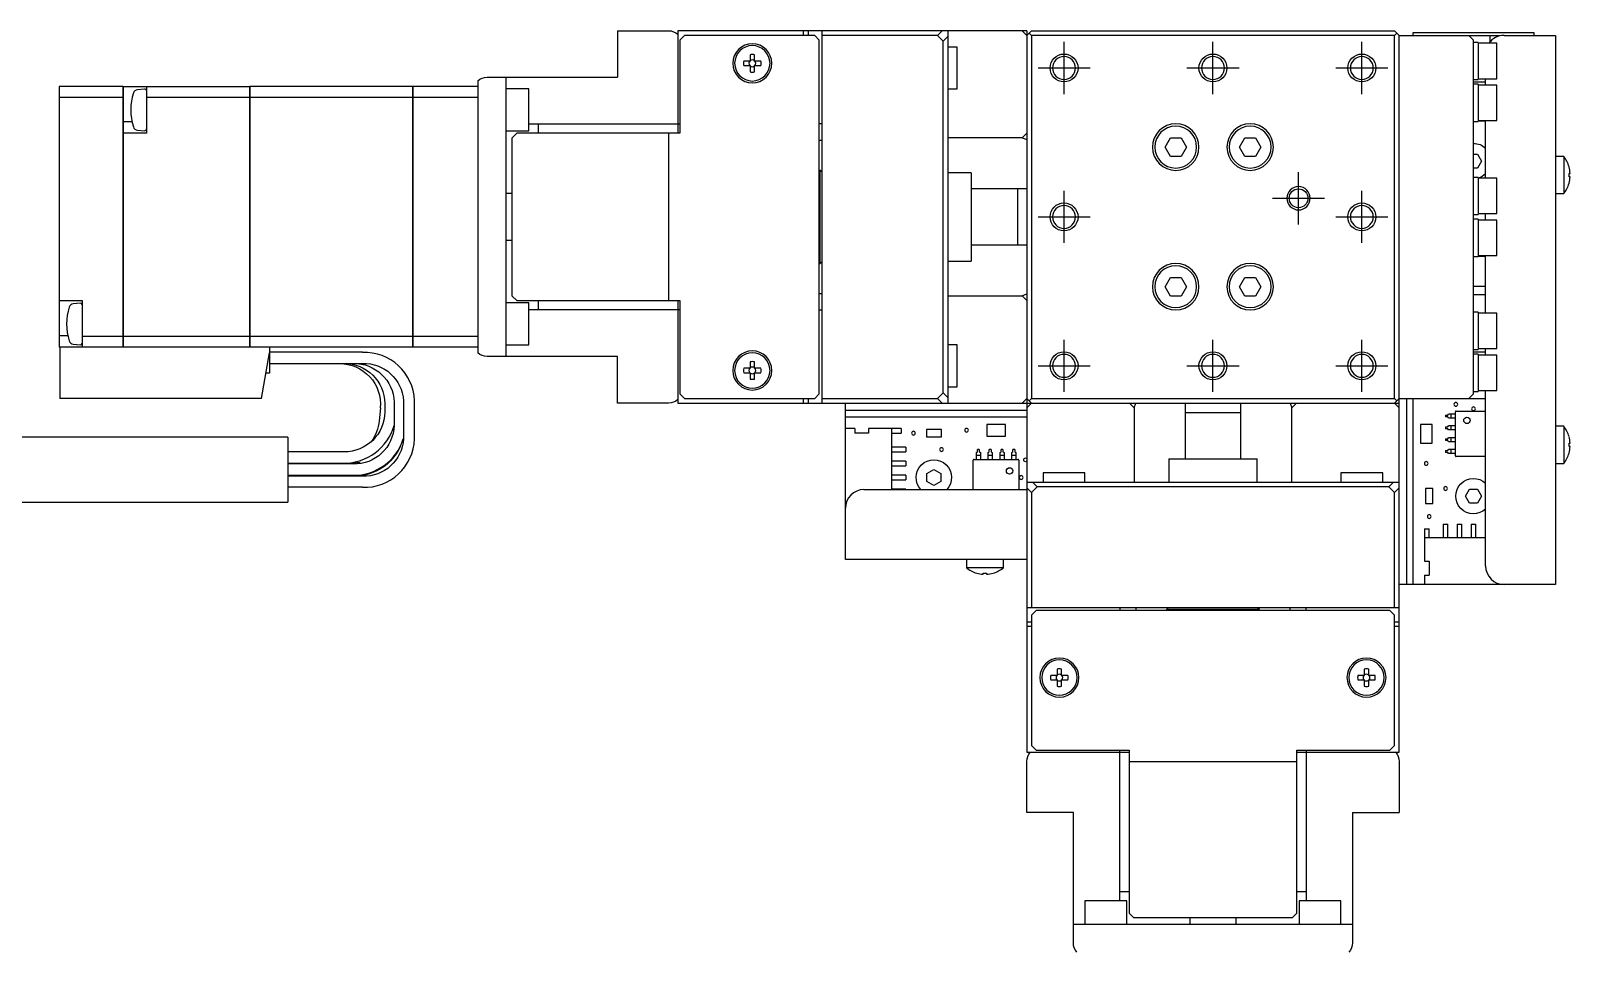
# Model space of a CAD drawing. Extents: x 0 to 640, y -8 to 361.
# Drawn here: x 138.7 to 304.1, y 190 to 289 of the extents above; entities that cross this region are included whole.
import ezdxf

# ---------------------------------------------------------------- set-up
doc = ezdxf.new("R2010")
doc.units = 0
doc.header["$LTSCALE"] = 0.5
doc.linetypes.add('CENTER', pattern=[50.8, 31.75, -6.35, 6.35, -6.35])
for name, color, linetype in [('MSM_CENTER', 1, 'CENTER'), ('MSM_CONTINUOUS', 7, 'CONTINUOUS'), ('MSM_NARROW', 5, 'CONTINUOUS')]:
    doc.layers.add(name, color=color, linetype=linetype)

msp = doc.modelspace()

# ---------------------------------------------------------------- linework, layer by layer
at = {"layer": 'MSM_CENTER'}
for p, q in [((249.73, 282.21), (249.73, 287.81)), ((265.73, 282.21), (265.73, 287.81)), ((281.73, 282.21), (281.73, 287.81)), ((246.93, 285.01), (252.53, 285.01)), ((262.93, 285.01), (268.53, 285.01)), ((278.93, 285.01), (284.53, 285.01)), ((274.93, 268.21), (274.93, 273.81)), ((249.73, 266.21), (249.73, 271.81)), ((281.73, 266.21), (281.73, 271.81)), ((272.13, 271.01), (277.73, 271.01)), ((246.93, 269.01), (252.53, 269.01)), ((278.93, 269.01), (284.53, 269.01)), ((249.73, 250.21), (249.73, 255.81)), ((265.73, 250.21), (265.73, 255.81)), ((281.73, 250.21), (281.73, 255.81)), ((246.93, 253.01), (252.53, 253.01)), ((262.93, 253.01), (268.53, 253.01)), ((278.93, 253.01), (284.53, 253.01))]:
    msp.add_line(p, q, dxfattribs=at)
at = {"layer": 'MSM_CONTINUOUS'}
for p, q in [((201.73, 289.01), (207.23, 289.01)), ((201.73, 289.01), (201.73, 284.01)), ((208.23, 289.01), (208.23, 278.01)), ((245.73, 289.01), (208.23, 289.01)), ((208.93, 288.51), (208.43, 288.01)), ((208.43, 288.01), (208.43, 278.01)), ((222.93, 288.51), (208.93, 288.51)), ((221.73, 288.51), (221.73, 289.01)), ((222.23, 289.01), (222.23, 288.51)), ((223.43, 288.01), (222.93, 288.51)), ((223.43, 250.01), (223.43, 288.01)), ((223.73, 249.01), (223.73, 289.01)), ((236.12, 288.51), (223.73, 288.51)), ((236.12, 288.51), (236.62, 289.01)), ((236.73, 287.89), (236.12, 288.51)), ((237.23, 288.39), (236.73, 287.89)), ((236.73, 250.12), (236.73, 287.89)), ((237.23, 289.01), (237.23, 249.01)), ((245.23, 289.01), (245.73, 288.51)), ((245.73, 289.01), (245.73, 211.51)), ((245.73, 288.51), (246.23, 289.01)), ((246.23, 288.51), (245.98, 288.76)), ((246.23, 289.01), (285.23, 289.01)), ((285.23, 288.51), (246.23, 288.51)), ((246.23, 288.51), (246.23, 249.51)), ((285.23, 289.01), (285.73, 288.51)), ((285.48, 288.76), (285.23, 288.51)), ((285.23, 249.51), (285.23, 288.51)), ((285.73, 288.51), (296.48, 288.51)), ((285.73, 211.51), (285.73, 288.51)), ((287.23, 288.81), (300.23, 288.81)), ((287.23, 288.51), (287.23, 288.81)), ((293.73, 288.01), (293.23, 288.51)), ((293.73, 250.01), (293.73, 288.01)), ((295.48, 288.51), (295.48, 287.77)), ((296.48, 288.43), (296.48, 288.51)), ((297.03, 288.51), (302.53, 288.51)), ((300.23, 288.81), (300.23, 288.51)), ((302.53, 288.51), (302.53, 229.51)), ((215.99, 286.42), (215.99, 285.75)), ((216.47, 285.75), (216.47, 286.42)), ((238.23, 287.26), (237.23, 287.26)), ((238.23, 282.76), (238.23, 287.26)), ((294.23, 287.76), (293.73, 287.76)), ((294.23, 287.76), (294.23, 283.76)), ((296.23, 287.66), (294.23, 287.66)), ((296.23, 283.86), (296.23, 287.66)), ((215.99, 285.75), (215.31, 285.75)), ((215.31, 285.27), (215.99, 285.27)), ((215.99, 285.27), (215.99, 284.59)), ((217.15, 285.75), (216.47, 285.75)), ((216.47, 284.59), (216.47, 285.27)), ((216.47, 285.27), (217.15, 285.27)), ((148.62, 283.01), (141.73, 283.01)), ((141.73, 283.01), (141.73, 255.01)), ((148.62, 255.01), (148.62, 283.01)), ((148.63, 283), (148.62, 283)), ((148.63, 283.01), (148.63, 255.01)), ((148.63, 283.01), (162.23, 283.01)), ((151.13, 283.01), (151.13, 278.01)), ((162.23, 255.01), (162.23, 283.01)), ((162.23, 283), (162.24, 283)), ((162.24, 283.01), (162.24, 255.01)), ((179.73, 283.01), (162.24, 283.01)), ((179.73, 255.01), (179.73, 283.01)), ((179.73, 283), (179.74, 283)), ((179.74, 283.01), (179.74, 255.01)), ((186.73, 283.01), (179.74, 283.01)), ((186.73, 283.62), (186.73, 254.39)), ((187.73, 284.01), (201.73, 284.01)), ((189.73, 284.01), (189.73, 254.01)), ((293.73, 283.76), (294.23, 283.76)), ((293.73, 283.51), (295.03, 283.51)), ((294.23, 283.26), (293.73, 283.26)), ((294.23, 283.86), (296.23, 283.86)), ((294.23, 283.26), (294.23, 279.26)), ((296.23, 283.16), (294.23, 283.16)), ((295.03, 283.16), (295.03, 283.86)), ((296.23, 279.36), (296.23, 283.16)), ((148.62, 281.85), (141.73, 281.85)), ((148.63, 281.84), (148.62, 281.84)), ((150.92, 282.74), (150.15, 282.67)), ((162.23, 281.85), (151.13, 281.85)), ((162.23, 281.84), (162.24, 281.84)), ((179.73, 281.85), (162.24, 281.85)), ((179.73, 281.84), (179.74, 281.84)), ((186.73, 281.85), (179.74, 281.85)), ((192.23, 282.76), (189.73, 282.76)), ((192.23, 278.26), (192.23, 282.76)), ((237.23, 282.76), (238.23, 282.76)), ((148.63, 279.26), (149.56, 279.26)), ((151.13, 278.01), (148.63, 278.01)), ((150.15, 278.34), (150.92, 278.27)), ((189.73, 278.26), (192.23, 278.26)), ((190.93, 278.01), (190.43, 277.51)), ((208.43, 278.01), (190.93, 278.01)), ((192.23, 279.01), (208.43, 279.01)), ((193.23, 279.01), (193.23, 278.01)), ((207.23, 278.01), (207.23, 260.01)), ((223.73, 279.01), (223.43, 279.01)), ((245.73, 277.99), (245.23, 277.49)), ((293.73, 279.26), (294.23, 279.26)), ((294.23, 279.36), (296.23, 279.36)), ((294.23, 279.34), (295.03, 279.34)), ((295.03, 273.16), (295.03, 279.36)), ((190.43, 260.51), (190.43, 277.51)), ((223.43, 277.26), (223.73, 277.26)), ((245.23, 277.49), (237.23, 277.49)), ((245.23, 277.49), (245.73, 277.31)), ((260.58, 276.51), (261.16, 277.51)), ((261.16, 275.51), (260.58, 276.51)), ((261.16, 277.51), (262.31, 277.51)), ((262.31, 277.51), (262.89, 276.51)), ((262.89, 276.51), (262.31, 275.51)), ((268.58, 276.51), (269.16, 277.51)), ((269.16, 275.51), (268.58, 276.51)), ((269.16, 277.51), (270.31, 277.51)), ((270.31, 277.51), (270.89, 276.51)), ((270.89, 276.51), (270.31, 275.51)), ((262.31, 275.51), (261.16, 275.51)), ((270.31, 275.51), (269.16, 275.51)), ((293.73, 275.76), (294.17, 275.76)), ((294.17, 275.76), (294.6, 275.01)), ((294.6, 275.01), (294.17, 274.26)), ((303.43, 275.51), (302.53, 275.51)), ((303.43, 275.51), (303.43, 271.51)), ((223.53, 274.01), (223.43, 274.01)), ((223.53, 264.01), (223.53, 274.01)), ((223.73, 273.81), (223.53, 274.01)), ((239.73, 273.76), (237.23, 273.76)), ((239.73, 273.76), (239.73, 264.26)), ((294.17, 274.26), (293.73, 274.26)), ((294.23, 273.26), (293.73, 273.26)), ((294.23, 273.26), (294.23, 269.26)), ((296.23, 273.16), (294.23, 273.16)), ((296.23, 269.36), (296.23, 273.16)), ((304, 274.39), (304.01, 274.39)), ((304, 273.69), (304.12, 273.69)), ((304, 273.33), (304, 273.69)), ((304.12, 273.33), (304, 273.33)), ((190.43, 271.51), (189.73, 271.51)), ((245.73, 272.01), (239.73, 272.01)), ((244.73, 272.01), (244.73, 266.01)), ((302.53, 271.51), (303.43, 271.51)), ((304.01, 272.62), (304, 272.62)), ((293.73, 269.26), (294.23, 269.26)), ((294.23, 268.76), (293.73, 268.76)), ((294.23, 269.36), (296.23, 269.36)), ((294.23, 268.76), (294.23, 264.76)), ((296.23, 268.66), (294.23, 268.66)), ((295.03, 268.66), (295.03, 269.36)), ((296.23, 264.86), (296.23, 268.66)), ((189.73, 266.51), (190.43, 266.51)), ((239.73, 266.01), (245.73, 266.01)), ((293.73, 264.76), (294.23, 264.76)), ((294.23, 264.86), (296.23, 264.86)), ((295.03, 264.76), (294.23, 264.76)), ((295.03, 258.66), (295.03, 264.86)), ((223.43, 264.01), (223.53, 264.01)), ((223.53, 264.01), (223.73, 264.21)), ((237.23, 264.26), (239.73, 264.26)), ((260.58, 261.51), (261.16, 262.51)), ((261.16, 260.51), (260.58, 261.51)), ((261.16, 262.51), (262.31, 262.51)), ((262.31, 262.51), (262.89, 261.51)), ((262.89, 261.51), (262.31, 260.51)), ((268.58, 261.51), (269.16, 262.51)), ((269.16, 260.51), (268.58, 261.51)), ((269.16, 262.51), (270.31, 262.51)), ((270.31, 262.51), (270.89, 261.51)), ((270.89, 261.51), (270.31, 260.51)), ((293.73, 261.56), (295.03, 261.56)), ((141.73, 260.01), (144.23, 260.01)), ((144.03, 259.74), (143.26, 259.67)), ((144.23, 260.01), (144.23, 255.01)), ((192.23, 259.76), (189.73, 259.76)), ((190.43, 260.51), (190.93, 260.01)), ((190.93, 260.01), (208.43, 260.01)), ((192.23, 255.26), (192.23, 259.76)), ((193.23, 260.01), (193.23, 259.01)), ((208.23, 260.01), (208.23, 249.01)), ((208.43, 260.01), (208.43, 250.01)), ((223.73, 260.76), (223.43, 260.76)), ((237.23, 260.52), (245.23, 260.52)), ((245.73, 260.7), (245.23, 260.52)), ((245.23, 260.52), (245.73, 260.02)), ((262.31, 260.51), (261.16, 260.51)), ((270.31, 260.51), (269.16, 260.51)), ((295.03, 260.63), (293.73, 260.63)), ((208.43, 259.01), (192.23, 259.01)), ((223.43, 259.01), (223.73, 259.01)), ((294.23, 258.76), (293.73, 258.76)), ((294.23, 258.76), (294.23, 254.76)), ((296.23, 258.66), (294.23, 258.66)), ((296.23, 254.86), (296.23, 258.66)), ((141.73, 256.26), (142.67, 256.26)), ((179.73, 255.01), (141.73, 255.01)), ((141.83, 255.01), (141.83, 249.51)), ((143.26, 255.34), (144.03, 255.27)), ((148.62, 256.16), (144.23, 256.16)), ((148.63, 256.16), (148.62, 256.16)), ((148.63, 255.02), (148.62, 255.02)), ((162.23, 256.16), (148.63, 256.16)), ((162.23, 256.16), (162.24, 256.16)), ((162.23, 255.02), (162.24, 255.02)), ((179.73, 256.16), (162.24, 256.16)), ((164.33, 255.01), (164.33, 252.21)), ((179.73, 256.16), (179.74, 256.16)), ((179.73, 255.02), (179.74, 255.02)), ((186.73, 256.16), (179.74, 256.16)), ((186.73, 255.01), (179.74, 255.01)), ((189.73, 255.26), (192.23, 255.26)), ((238.23, 255.26), (237.23, 255.26)), ((238.23, 250.76), (238.23, 255.26)), ((294.23, 254.86), (296.23, 254.86)), ((295.03, 254.16), (295.03, 254.86)), ((163.47, 249.51), (164.33, 254.41)), ((174.33, 254.46), (164.33, 254.46)), ((164.33, 253.26), (174.33, 253.26)), ((171.85, 253.26), (172.09, 253.25)), ((201.73, 254.01), (187.73, 254.01)), ((201.73, 249.01), (201.73, 254.01)), ((215.99, 253.42), (215.99, 252.75)), ((216.47, 252.75), (216.47, 253.42)), ((293.73, 254.76), (294.23, 254.76)), ((293.73, 254.51), (295.03, 254.51)), ((294.23, 254.26), (293.73, 254.26)), ((294.23, 254.26), (294.23, 250.26)), ((296.23, 254.16), (294.23, 254.16)), ((296.23, 250.36), (296.23, 254.16)), ((164.33, 252.21), (163.95, 252.21)), ((215.99, 252.75), (215.31, 252.75)), ((215.31, 252.27), (215.99, 252.27)), ((215.99, 252.27), (215.99, 251.59)), ((217.15, 252.75), (216.47, 252.75)), ((216.47, 251.59), (216.47, 252.27)), ((216.47, 252.27), (217.15, 252.27)), ((208.43, 250.01), (208.93, 249.51)), ((222.93, 249.51), (223.43, 250.01)), ((236.12, 249.51), (236.73, 250.12)), ((236.73, 250.12), (237.23, 249.62)), ((237.23, 250.76), (238.23, 250.76)), ((293.23, 249.51), (293.73, 250.01)), ((293.73, 250.26), (294.23, 250.26)), ((294.23, 250.36), (296.23, 250.36)), ((295.03, 231.51), (295.03, 250.36)), ((163.47, 249.51), (141.83, 249.51)), ((176.26, 248.49), (176.14, 247.1)), ((176.73, 248.94), (176.73, 248.07)), ((177.73, 249.09), (177.73, 246.62)), ((178.73, 249.25), (178.73, 245.16)), ((179.93, 245.16), (179.93, 249.25)), ((207.23, 249.01), (201.73, 249.01)), ((208.23, 249.01), (285.73, 249.01)), ((208.93, 249.51), (222.93, 249.51)), ((221.73, 249.01), (221.73, 249.51)), ((222.23, 249.51), (222.23, 249.01)), ((223.73, 249.51), (236.12, 249.51)), ((226.23, 232.21), (226.23, 249.01)), ((245.73, 248.21), (226.23, 248.21)), ((236.62, 249.01), (236.12, 249.51)), ((245.73, 249.51), (245.23, 249.01)), ((245.98, 249.26), (245.73, 249.51)), ((245.73, 248.51), (246.23, 249.01)), ((245.98, 249.26), (246.23, 249.51)), ((246.23, 249.01), (245.98, 249.26)), ((246.23, 249.51), (285.23, 249.51)), ((256.75, 249.01), (257.25, 248.51)), ((257.25, 248.51), (257.43, 249.01)), ((257.25, 248.51), (257.25, 240.51)), ((262.73, 249.01), (262.73, 243.01)), ((268.73, 243.01), (268.73, 249.01)), ((274.04, 249.01), (274.22, 248.51)), ((274.22, 248.51), (274.72, 249.01)), ((274.22, 240.51), (274.22, 248.51)), ((285.23, 249.51), (285.48, 249.26)), ((285.73, 249.51), (285.23, 249.01)), ((285.23, 249.01), (285.73, 248.51)), ((285.73, 249.51), (295.03, 249.51)), ((286.53, 249.51), (286.53, 229.51)), ((287.23, 229.51), (287.23, 249.51)), ((291.88, 248.15), (295.03, 248.15)), ((226.23, 247.51), (245.73, 247.51)), ((241.43, 246.71), (241.43, 245.46)), ((243.43, 246.71), (241.43, 246.71)), ((243.43, 245.46), (243.43, 246.71)), ((262.73, 248.01), (268.73, 248.01)), ((289.28, 246.7), (288.03, 246.7)), ((288.03, 246.7), (288.03, 244.7)), ((289.28, 244.7), (289.28, 246.7)), ((290.73, 247.71), (290.98, 247.71)), ((290.73, 247.71), (290.73, 247.51)), ((290.98, 247.51), (290.73, 247.51)), ((290.98, 247.71), (291.05, 247.82)), ((291.05, 247.39), (290.98, 247.51)), ((290.98, 246.44), (291.05, 246.55)), ((291.78, 247.82), (291.05, 247.82)), ((291.78, 247.39), (291.05, 247.39)), ((291.78, 246.55), (291.05, 246.55)), ((291.34, 247.39), (291.34, 247.82)), ((291.34, 246.12), (291.34, 246.55)), ((291.78, 243.35), (291.78, 248.05)), ((303.43, 246.51), (302.53, 246.51)), ((303.43, 246.51), (303.43, 242.51)), ((166.33, 245.36), (116.33, 245.36)), ((166.33, 245.36), (166.33, 238.36)), ((178.72, 245.16), (178.73, 245.2)), ((227.23, 246.26), (226.23, 246.26)), ((227.23, 246.26), (227.23, 245.76)), ((228.73, 245.76), (227.23, 245.76)), ((228.73, 246.26), (228.73, 245.76)), ((232.23, 246.26), (228.73, 246.26)), ((231.23, 239.71), (231.23, 246.26)), ((231.23, 245.76), (232.23, 245.76)), ((232.23, 246.26), (232.23, 245.76)), ((234.96, 246.17), (234.96, 245.37)), ((236.56, 246.17), (234.96, 246.17)), ((234.96, 245.37), (236.56, 245.37)), ((236.56, 245.37), (236.56, 246.17)), ((241.43, 245.46), (243.43, 245.46)), ((290.73, 246.44), (290.98, 246.44)), ((290.73, 246.44), (290.73, 246.24)), ((290.98, 246.24), (290.73, 246.24)), ((290.73, 245.17), (290.73, 244.97)), ((290.73, 245.17), (290.98, 245.17)), ((290.98, 244.97), (290.73, 244.97)), ((291.05, 246.12), (290.98, 246.24)), ((290.98, 245.17), (291.05, 245.28)), ((291.05, 244.85), (290.98, 244.97)), ((291.78, 246.12), (291.05, 246.12)), ((291.78, 245.28), (291.05, 245.28)), ((291.78, 244.85), (291.05, 244.85)), ((291.34, 244.85), (291.34, 245.28)), ((304, 245.39), (304.01, 245.39)), ((172.33, 243.76), (166.33, 243.76)), ((232.73, 244.26), (231.23, 244.26)), ((231.23, 243.76), (232.73, 243.76)), ((232.73, 244.26), (232.73, 243.76)), ((240.31, 243.69), (240.42, 243.76)), ((240.31, 242.96), (240.31, 243.69)), ((240.31, 243.4), (240.74, 243.4)), ((240.42, 243.76), (240.42, 244.01)), ((240.62, 244.01), (240.42, 244.01)), ((240.62, 244.01), (240.62, 243.76)), ((240.62, 243.76), (240.74, 243.69)), ((240.74, 243.69), (240.74, 242.96)), ((241.58, 243.69), (241.69, 243.76)), ((241.58, 242.96), (241.58, 243.69)), ((241.58, 243.4), (242.01, 243.4)), ((241.69, 243.76), (241.69, 244.01)), ((241.89, 244.01), (241.69, 244.01)), ((241.89, 244.01), (241.89, 243.76)), ((241.89, 243.76), (242.01, 243.69)), ((242.01, 243.69), (242.01, 242.96)), ((242.85, 243.69), (242.96, 243.76)), ((242.85, 242.96), (242.85, 243.69)), ((242.85, 243.4), (243.28, 243.4)), ((242.96, 243.76), (242.96, 244.01)), ((243.16, 244.01), (242.96, 244.01)), ((243.16, 244.01), (243.16, 243.76)), ((243.16, 243.76), (243.28, 243.69)), ((243.28, 243.69), (243.28, 242.96)), ((244.12, 243.69), (244.23, 243.76)), ((244.12, 242.96), (244.12, 243.69)), ((244.12, 243.4), (244.55, 243.4)), ((244.43, 244.01), (244.23, 244.01)), ((244.23, 243.76), (244.23, 244.01)), ((244.43, 244.01), (244.43, 243.76)), ((244.43, 243.76), (244.55, 243.69)), ((244.55, 243.69), (244.55, 242.96)), ((288.03, 244.7), (289.28, 244.7)), ((290.73, 243.9), (290.73, 243.7)), ((290.73, 243.9), (290.98, 243.9)), ((290.98, 243.7), (290.73, 243.7)), ((290.98, 243.9), (291.05, 244.01)), ((291.05, 243.58), (290.98, 243.7)), ((291.78, 244.01), (291.05, 244.01)), ((291.78, 243.58), (291.05, 243.58)), ((291.34, 243.58), (291.34, 244.01)), ((295.03, 243.25), (291.88, 243.25)), ((304, 244.69), (304.12, 244.69)), ((304, 244.33), (304, 244.69)), ((304.12, 244.33), (304, 244.33)), ((304.01, 243.62), (304, 243.62)), ((166.33, 242.56), (173.33, 242.56)), ((173.33, 242.46), (166.33, 242.46)), ((174.04, 242.61), (172.83, 242.46)), ((173.33, 242.56), (174.04, 242.61)), ((174.04, 242.61), (174.07, 242.61)), ((174.07, 242.61), (174.04, 242.61)), ((232.73, 242.76), (231.23, 242.76)), ((231.23, 242.26), (232.73, 242.26)), ((232.73, 242.76), (232.73, 242.26)), ((234.98, 241.44), (235.73, 241.87)), ((235.73, 241.87), (236.48, 241.44)), ((239.98, 239.71), (239.98, 242.86)), ((240.08, 242.96), (244.78, 242.96)), ((244.88, 242.86), (244.88, 239.71)), ((260.98, 243.01), (270.48, 243.01)), ((260.98, 243.01), (260.98, 240.51)), ((270.48, 240.51), (270.48, 243.01)), ((302.53, 242.51), (303.43, 242.51)), ((166.33, 241.26), (173.33, 241.26)), ((174.33, 241.16), (166.33, 241.16)), ((174.33, 239.96), (166.33, 239.96)), ((232.73, 241.26), (231.23, 241.26)), ((231.23, 240.76), (232.73, 240.76)), ((232.73, 241.26), (232.73, 240.76)), ((234.98, 240.57), (234.98, 241.44)), ((235.73, 240.14), (234.98, 240.57)), ((236.48, 240.57), (235.73, 240.14)), ((236.48, 241.44), (236.48, 240.57)), ((245.73, 240.51), (285.73, 240.51)), ((246.23, 239.39), (245.73, 239.89)), ((246.85, 240.01), (246.23, 239.39)), ((246.35, 240.51), (246.85, 240.01)), ((284.62, 240.01), (246.85, 240.01)), ((251.98, 241.51), (247.48, 241.51)), ((247.48, 241.51), (247.48, 240.51)), ((251.98, 240.51), (251.98, 241.51)), ((283.98, 241.51), (279.48, 241.51)), ((279.48, 241.51), (279.48, 240.51)), ((283.98, 240.51), (283.98, 241.51)), ((284.62, 240.01), (285.12, 240.51)), ((285.23, 239.39), (284.62, 240.01)), ((285.73, 239.89), (285.23, 239.39)), ((116.33, 238.36), (166.33, 238.36)), ((228.23, 239.71), (245.73, 239.71)), ((232.73, 239.76), (231.23, 239.76)), ((232.73, 239.76), (232.73, 239.71)), ((246.23, 239.39), (246.23, 227.01)), ((285.23, 227.01), (285.23, 239.39)), ((289.37, 239.83), (288.57, 239.83)), ((288.57, 239.83), (288.57, 238.23)), ((288.57, 238.23), (289.37, 238.23)), ((289.37, 238.23), (289.37, 239.83)), ((292.87, 239.01), (293.3, 239.76)), ((293.3, 238.26), (292.87, 239.01)), ((293.3, 239.76), (294.17, 239.76)), ((294.17, 238.26), (293.3, 238.26)), ((294.17, 239.76), (294.6, 239.01)), ((294.6, 239.01), (294.17, 238.26)), ((288.48, 235.51), (288.48, 232.01)), ((288.48, 235.51), (288.98, 235.51)), ((288.98, 234.51), (288.98, 235.51)), ((290.48, 236.01), (290.98, 236.01)), ((290.48, 236.01), (290.48, 234.51)), ((290.98, 234.51), (290.98, 236.01)), ((291.98, 236.01), (292.48, 236.01)), ((291.98, 236.01), (291.98, 234.51)), ((292.48, 234.51), (292.48, 236.01)), ((293.48, 236.01), (293.98, 236.01)), ((293.48, 236.01), (293.48, 234.51)), ((293.98, 234.51), (293.98, 236.01)), ((294.98, 236.01), (295.03, 236.01)), ((294.98, 236.01), (294.98, 234.51)), ((295.03, 234.51), (288.48, 234.51)), ((245.73, 232.21), (226.23, 232.21)), ((239.23, 232.21), (239.23, 231.31)), ((243.23, 231.31), (243.23, 232.21)), ((288.48, 232.01), (288.98, 232.01)), ((288.98, 232.01), (288.98, 230.51)), ((243.23, 231.31), (239.23, 231.31)), ((240.34, 230.73), (240.35, 230.74)), ((241.05, 230.74), (241.41, 230.74)), ((241.05, 230.62), (241.05, 230.74)), ((241.41, 230.74), (241.41, 230.62)), ((242.12, 230.74), (242.12, 230.73)), ((288.48, 230.51), (288.48, 229.51)), ((288.48, 230.51), (288.98, 230.51)), ((302.53, 229.51), (285.73, 229.51)), ((285.73, 227.01), (245.73, 227.01)), ((246.73, 226.71), (246.23, 226.21)), ((284.73, 226.71), (246.73, 226.71)), ((255.73, 227.01), (255.73, 226.71)), ((257.48, 226.71), (257.48, 227.01)), ((260.93, 227.01), (260.73, 226.81)), ((270.73, 226.81), (260.73, 226.81)), ((260.73, 226.81), (260.73, 226.71)), ((270.73, 226.81), (270.53, 227.01)), ((270.73, 226.71), (270.73, 226.81)), ((273.98, 227.01), (273.98, 226.71)), ((275.73, 226.71), (275.73, 227.01)), ((285.23, 226.21), (284.73, 226.71)), ((245.73, 225.51), (246.23, 225.51)), ((246.23, 225.01), (245.73, 225.01)), ((246.23, 226.21), (246.23, 212.21)), ((285.23, 212.21), (285.23, 226.21)), ((285.23, 225.51), (285.73, 225.51)), ((285.73, 225.01), (285.23, 225.01)), ((248.99, 220.42), (248.99, 219.75)), ((249.47, 219.75), (249.47, 220.42)), ((281.99, 220.42), (281.99, 219.75)), ((282.47, 219.75), (282.47, 220.42)), ((248.99, 219.75), (248.31, 219.75)), ((248.31, 219.27), (248.99, 219.27)), ((248.99, 219.27), (248.99, 218.59)), ((250.15, 219.75), (249.47, 219.75)), ((249.47, 218.59), (249.47, 219.27)), ((249.47, 219.27), (250.15, 219.27)), ((281.99, 219.75), (281.31, 219.75)), ((281.31, 219.27), (281.99, 219.27)), ((281.99, 219.27), (281.99, 218.59)), ((283.15, 219.75), (282.47, 219.75)), ((282.47, 219.27), (283.15, 219.27)), ((282.47, 218.59), (282.47, 219.27)), ((246.23, 212.21), (246.73, 211.71)), ((284.73, 211.71), (285.23, 212.21)), ((245.73, 211.51), (256.73, 211.51)), ((245.73, 205.01), (245.73, 210.51)), ((246.73, 211.71), (256.73, 211.71)), ((255.73, 195.51), (255.73, 211.71)), ((256.73, 211.71), (256.73, 194.21)), ((256.73, 210.51), (274.73, 210.51)), ((274.73, 194.21), (274.73, 211.71)), ((274.73, 211.71), (284.73, 211.71)), ((274.73, 211.51), (285.73, 211.51)), ((275.73, 211.71), (275.73, 195.51)), ((285.73, 210.51), (285.73, 205.01)), ((250.73, 205.01), (245.73, 205.01)), ((250.73, 191.01), (250.73, 205.01)), ((280.73, 205.01), (280.73, 191.01)), ((280.73, 205.01), (285.73, 205.01)), ((256.48, 195.51), (251.98, 195.51)), ((251.98, 195.51), (251.98, 193.01)), ((255.73, 196.51), (256.73, 196.51)), ((256.48, 193.01), (256.48, 195.51)), ((274.73, 196.51), (275.73, 196.51)), ((279.48, 195.51), (274.98, 195.51)), ((274.98, 195.51), (274.98, 193.01)), ((279.48, 193.01), (279.48, 195.51)), ((256.73, 194.21), (257.23, 193.71)), ((274.23, 193.71), (257.23, 193.71)), ((263.23, 193.71), (263.23, 193.01)), ((268.23, 193.01), (268.23, 193.71)), ((274.23, 193.71), (274.73, 194.21)), ((250.73, 193.01), (280.73, 193.01))]:
    msp.add_line(p, q, dxfattribs=at)
at = {"layer": 'MSM_CONTINUOUS', "extrusion": (0, 0, -1)}
for centre, radius in [((-216.23, 285.51), 2.1), ((-216.23, 285.51), 1.9), ((-249.73, 285.01), 1.23), ((-265.73, 285.01), 1.23), ((-281.73, 285.01), 1.23), ((-261.73, 276.51), 2.5), ((-261.73, 276.51), 2.25), ((-269.73, 276.51), 2.5), ((-269.73, 276.51), 2.25), ((-249.73, 269.01), 1.23), ((-281.73, 269.01), 1.23), ((-261.73, 261.51), 2.5), ((-261.73, 261.51), 2.25), ((-269.73, 261.51), 2.5), ((-269.73, 261.51), 2.25), ((-216.23, 252.51), 2.1), ((-216.23, 252.51), 1.9), ((-249.73, 253.01), 1.23), ((-265.73, 253.01), 1.23), ((-281.73, 253.01), 1.23), ((-291.83, 248.87), 0.2), ((-293.73, 248.39), 0.2), ((-233.54, 245.77), 0.2), ((-239.25, 246.09), 0.2), ((-236.56, 244.01), 0.2), ((-288.65, 242.52), 0.2), ((-245.12, 241.01), 0.2), ((-290.73, 239.83), 0.2), ((-288.97, 236.81), 0.2), ((-249.23, 219.51), 2.1), ((-249.23, 219.51), 1.9), ((-282.23, 219.51), 2.1), ((-282.23, 219.51), 1.9)]:
    msp.add_circle(centre, radius, dxfattribs=at)
at = {"layer": 'MSM_CONTINUOUS'}
for centre, radius in [((274.93, 271.01), 1.01), ((293.03, 247.15), 0.35), ((243.88, 241.71), 0.35)]:
    msp.add_circle(centre, radius, dxfattribs=at)
at = {"layer": 'MSM_CONTINUOUS', "extrusion": (0, 0, -1)}
for centre, radius, start, end in [((-207.23, 287.51), 1.5, 90, 131.8103), ((-187.73, 282.51), 1.5, 48.1897, 90), ((-293.73, 275.01), 1.9, 90, 133.1736), ((-293.73, 275.01), 1.9, 226.8264, 254.7425), ((-171.88, 248.87), 4.39, 89.8692, 184.9179), ((-172.38, 248.9), 4.36, 89.4143, 179.4108), ((-173.45, 248.97), 4.29, 88.4433, 178.358), ((-174.52, 249.04), 4.22, 87.4296, 177.1458), ((-187.73, 255.51), 1.5, 270, 311.8103), ((-207.23, 250.51), 1.5, 228.1897, 270), ((-172.38, 248.11), 4.36, 180.6063, 270.5686), ((-173.45, 246.74), 4.29, 181.6879, 271.5108), ((-171.78, 247.49), 4.37, 185.0458, 217.0419), ((-174.52, 245.37), 4.22, 182.931, 272.4936), ((-173.44, 246.6), 5.45, 203.9954, 268.8909), ((-235.73, 241.01), 1.9, 316.8264, 223.1735), ((-245.6, 242.91), 0.2, 228.5092, 131.4908), ((-293.73, 239.01), 1.9, 226.8264, 133.1735), ((-247.23, 210.51), 1.5, 0, 41.8103), ((-284.23, 210.51), 1.5, 138.1897, 180), ((-252.23, 191.01), 1.5, 318.1897, 0), ((-279.23, 191.01), 1.5, 180, 221.8103)]:
    msp.add_arc(centre, radius, start, end, dxfattribs=at)
at = {"layer": 'MSM_CONTINUOUS'}
for centre, radius, start, end in [((297.03, 286.51), 2, 90, 144.9004), ((216.23, 285.51), 0.95, 75.3667, 104.6333), ((216.23, 285.51), 0.95, 165.3667, 194.6333), ((216.23, 285.51), 0.365, 138.8496, 221.1504), ((216.23, 285.51), 0.365, 48.8496, 131.1504), ((216.23, 285.51), 0.365, 228.8496, 311.1504), ((216.23, 285.51), 0.95, 255.3667, 284.6333), ((216.23, 285.51), 0.365, 318.8496, 41.1504), ((216.23, 285.51), 0.95, 345.3667, 14.6333), ((155.43, 280.51), 6, 162.3708, 197.6292), ((150.19, 282.17), 0.5, 95, 162.3708), ((150.93, 282.54), 0.2, 0, 95), ((150.19, 278.84), 0.5, 197.6292, 265), ((150.93, 278.47), 0.2, 265, 360), ((300.93, 273.51), 3.2, 16.1225, 38.6822), ((300.93, 273.51), 3.19, 3.2297, 16.1067), ((300.93, 273.51), 3.19, 343.8933, 356.7703), ((300.93, 273.51), 3.2, 321.3178, 343.8775), ((144.04, 259.54), 0.2, 18.1949, 95), ((148.54, 257.51), 6, 162.3708, 197.6292), ((143.3, 259.17), 0.5, 95, 162.3708), ((143.3, 255.84), 0.5, 197.6292, 265), ((144.04, 255.47), 0.2, 265, 341.8051), ((174.53, 249.05), 5.41, 2.1863, 92.0343), ((216.23, 252.51), 0.95, 75.3667, 104.6333), ((216.23, 252.51), 0.95, 165.3667, 194.6333), ((216.23, 252.51), 0.365, 138.8496, 221.1504), ((216.23, 252.51), 0.365, 48.8496, 131.1504), ((216.23, 252.51), 0.365, 228.8496, 311.1504), ((216.23, 252.51), 0.95, 255.3667, 284.6333), ((216.23, 252.51), 0.365, 318.8496, 41.1504), ((216.23, 252.51), 0.95, 345.3667, 14.6333), ((291.88, 248.05), 0.1, 90, 180), ((172.36, 248.14), 5.59, 269.7079, 344.0346), ((300.93, 244.51), 3.2, 16.1225, 38.6822), ((173.41, 246.82), 5.57, 269.2277, 342.6191), ((174.53, 245.36), 5.41, 267.9067, 357.8727), ((300.93, 244.51), 3.19, 3.2297, 16.1067), ((291.88, 243.35), 0.1, 180, 270), ((300.93, 244.51), 3.2, 321.3178, 343.8775), ((300.93, 244.51), 3.19, 343.8933, 356.7703), ((240.08, 242.86), 0.1, 90, 180), ((244.78, 242.86), 0.1, 0, 90), ((228.23, 237.71), 2, 90, 180), ((241.23, 233.81), 3.2, 231.3178, 253.8775), ((241.23, 233.81), 3.19, 253.8933, 266.7703), ((241.23, 233.81), 3.19, 273.2297, 286.1067), ((241.23, 233.81), 3.2, 286.1225, 308.6822), ((297.03, 231.51), 2, 180, 270), ((249.23, 219.51), 0.95, 75.3667, 104.6333), ((282.23, 219.51), 0.95, 75.3667, 104.6333), ((249.23, 219.51), 0.95, 165.3667, 194.6333), ((249.23, 219.51), 0.365, 138.8496, 221.1504), ((249.23, 219.51), 0.365, 48.8496, 131.1504), ((249.23, 219.51), 0.365, 228.8496, 311.1504), ((249.23, 219.51), 0.95, 255.3667, 284.6333), ((249.23, 219.51), 0.365, 318.8496, 41.1504), ((249.23, 219.51), 0.95, 345.3667, 14.6333), ((282.23, 219.51), 0.95, 165.3667, 194.6333), ((282.23, 219.51), 0.365, 138.8496, 221.1504), ((282.23, 219.51), 0.365, 48.8496, 131.1504), ((282.23, 219.51), 0.365, 228.8496, 311.1504), ((282.23, 219.51), 0.95, 255.3667, 284.6333), ((282.23, 219.51), 0.365, 318.8496, 41.1504), ((282.23, 219.51), 0.95, 345.3667, 14.6333)]:
    msp.add_arc(centre, radius, start, end, dxfattribs=at)
at = {"layer": 'MSM_NARROW'}
for centre in [(249.73, 285.01), (265.73, 285.01), (281.73, 285.01), (249.73, 269.01), (281.73, 269.01), (249.73, 253.01), (265.73, 253.01), (281.73, 253.01)]:
    msp.add_circle(centre, 1.5, dxfattribs=at)
at = {"layer": 'MSM_NARROW', "extrusion": (0, 0, -1)}
msp.add_circle((-274.93, 271.01), 1.25, dxfattribs=at)

doc.saveas('drawing.dxf')
